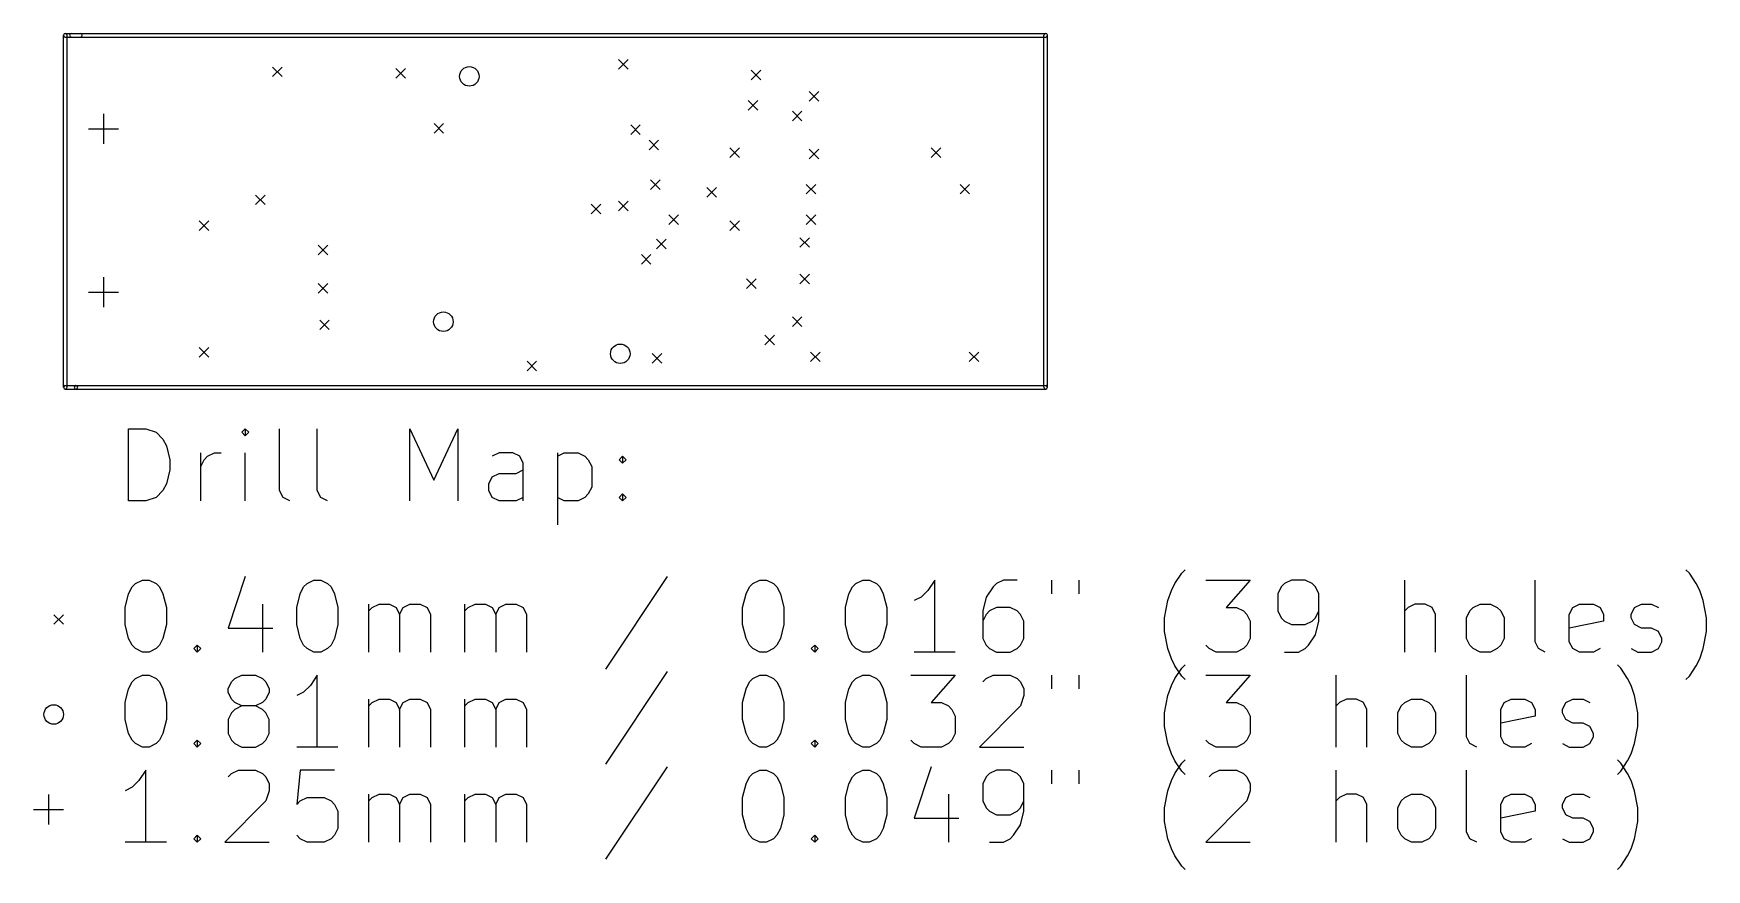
# Model space of a CAD drawing. Extents: x 29.7 to 99.3, y -63.5 to -28.6.
import ezdxf

# ---------------------------------------------------------------- set-up
doc = ezdxf.new("R2010")
doc.units = 0
doc.header["$MEASUREMENT"] = 0
doc.layers.add('BLACK', color=7, linetype='CONTINUOUS')

msp = doc.modelspace()

# ---------------------------------------------------------------- linework, layer by layer
at = {"layer": 'Black'}
for p, q in [((30.913, -43.3705), (30.913, -28.702)), ((30.988, -28.627), (31.623, -28.627)), ((30.988, -28.777), (31.623, -28.777)), ((31.063, -43.3705), (31.063, -28.702)), ((31.242, -28.627), (71.8185, -28.627)), ((31.242, -28.777), (71.8185, -28.777)), ((71.7435, -43.3705), (71.7435, -28.702)), ((71.8935, -43.3705), (71.8935, -28.702)), ((54.029, -29.7085), (54.429, -30.1085)), ((54.429, -29.7085), (54.029, -30.1085)), ((39.6145, -30.026), (40.0145, -30.426)), ((40.0145, -30.026), (39.6145, -30.426)), ((44.758, -30.0895), (45.158, -30.4895)), ((45.158, -30.0895), (44.758, -30.4895)), ((59.5535, -30.153), (59.9535, -30.553)), ((59.9535, -30.153), (59.5535, -30.553)), ((61.9665, -31.042), (62.3665, -31.442)), ((62.3665, -31.042), (61.9665, -31.442)), ((32.5755, -31.9795), (32.5755, -33.2295)), ((59.4265, -31.423), (59.8265, -31.823)), ((59.8265, -31.423), (59.4265, -31.823)), ((61.268, -31.8675), (61.668, -32.2675)), ((61.668, -31.8675), (61.268, -32.2675)), ((31.9505, -32.6045), (33.2005, -32.6045)), ((46.3455, -32.3755), (46.7455, -32.7755)), ((46.7455, -32.3755), (46.3455, -32.7755)), ((54.537, -32.439), (54.937, -32.839)), ((54.937, -32.439), (54.537, -32.839)), ((55.299, -33.074), (55.699, -33.474)), ((55.699, -33.074), (55.299, -33.474)), ((58.6645, -33.3915), (59.0645, -33.7915)), ((59.0645, -33.3915), (58.6645, -33.7915)), ((67.0465, -33.3915), (67.4465, -33.7915)), ((67.4465, -33.3915), (67.0465, -33.7915)), ((61.9665, -33.455), (62.3665, -33.855)), ((62.3665, -33.455), (61.9665, -33.855)), ((55.3625, -34.725), (55.7625, -35.125)), ((55.7625, -34.725), (55.3625, -35.125)), ((38.916, -35.36), (39.316, -35.76)), ((39.316, -35.36), (38.916, -35.76)), ((57.712, -35.0425), (58.112, -35.4425)), ((58.112, -35.0425), (57.712, -35.4425)), ((61.8395, -34.9155), (62.2395, -35.3155)), ((62.2395, -34.9155), (61.8395, -35.3155)), ((68.253, -34.9155), (68.653, -35.3155)), ((68.653, -34.9155), (68.253, -35.3155)), ((52.886, -35.741), (53.286, -36.141)), ((53.286, -35.741), (52.886, -36.141)), ((54.029, -35.614), (54.429, -36.014)), ((54.429, -35.614), (54.029, -36.014)), ((56.1245, -36.1855), (56.5245, -36.5855)), ((56.5245, -36.1855), (56.1245, -36.5855)), ((61.8395, -36.1855), (62.2395, -36.5855)), ((62.2395, -36.1855), (61.8395, -36.5855)), ((36.5665, -36.4395), (36.9665, -36.8395)), ((36.9665, -36.4395), (36.5665, -36.8395)), ((58.6645, -36.4395), (59.0645, -36.8395)), ((59.0645, -36.4395), (58.6645, -36.8395)), ((41.5195, -37.4555), (41.9195, -37.8555)), ((41.9195, -37.4555), (41.5195, -37.8555)), ((55.6165, -37.2015), (56.0165, -37.6015)), ((56.0165, -37.2015), (55.6165, -37.6015)), ((61.5855, -37.138), (61.9855, -37.538)), ((61.9855, -37.138), (61.5855, -37.538)), ((54.9815, -37.8365), (55.3815, -38.2365)), ((55.3815, -37.8365), (54.9815, -38.2365)), ((32.5755, -38.7795), (32.5755, -40.0295)), ((59.363, -38.8525), (59.763, -39.2525)), ((59.763, -38.8525), (59.363, -39.2525)), ((61.5855, -38.662), (61.9855, -39.062)), ((61.9855, -38.662), (61.5855, -39.062)), ((31.9505, -39.4045), (33.2005, -39.4045)), ((41.5195, -39.043), (41.9195, -39.443)), ((41.9195, -39.043), (41.5195, -39.443)), ((41.583, -40.567), (41.983, -40.967)), ((41.983, -40.567), (41.583, -40.967)), ((61.268, -40.44), (61.668, -40.84)), ((61.668, -40.44), (61.268, -40.84)), ((36.5665, -41.71), (36.9665, -42.11)), ((36.9665, -41.71), (36.5665, -42.11)), ((60.125, -41.202), (60.525, -41.602)), ((60.525, -41.202), (60.125, -41.602)), ((50.219, -42.2815), (50.619, -42.6815)), ((50.619, -42.2815), (50.219, -42.6815)), ((55.426, -41.964), (55.826, -42.364)), ((55.826, -41.964), (55.426, -42.364)), ((62.03, -41.9005), (62.43, -42.3005)), ((62.43, -41.9005), (62.03, -42.3005)), ((68.634, -41.9005), (69.034, -42.3005)), ((69.034, -41.9005), (68.634, -42.3005)), ((30.988, -43.2955), (31.4325, -43.2955)), ((30.988, -43.4455), (31.4325, -43.4455)), ((31.4325, -43.2955), (71.8185, -43.2955)), ((31.4325, -43.4455), (71.8185, -43.4455)), ((33.6273, -48.1026), (33.6273, -45.1026)), ((33.6273, -45.1026), (34.3416, -45.1026)), ((34.3416, -45.1026), (34.7701, -45.2455)), ((34.7701, -45.2455), (35.0559, -45.5312)), ((38.4844, -45.1026), (38.3416, -45.2455)), ((38.3416, -45.2455), (38.4844, -45.3884)), ((38.6273, -45.2455), (38.4844, -45.1026)), ((38.4844, -45.1026), (38.4844, -45.3884)), ((38.4844, -45.3884), (38.6273, -45.2455)), ((39.913, -47.6741), (39.913, -45.1026)), ((41.4844, -47.6741), (41.4844, -45.1026)), ((45.3416, -48.1026), (45.3416, -45.1026)), ((45.3416, -45.1026), (46.3416, -47.2455)), ((46.3416, -47.2455), (47.3416, -45.1026)), ((47.3416, -45.1026), (47.3416, -48.1026)), ((35.0559, -45.5312), (35.1987, -45.8169)), ((35.1987, -45.8169), (35.3416, -46.3884)), ((35.3416, -46.3884), (35.3416, -46.8169)), ((36.6273, -48.1026), (36.6273, -46.1026)), ((36.6273, -46.6741), (36.7701, -46.3884)), ((36.7701, -46.3884), (36.913, -46.2455)), ((36.913, -46.2455), (37.1987, -46.1026)), ((37.1987, -46.1026), (37.4844, -46.1026)), ((38.4844, -48.1026), (38.4844, -46.1026)), ((49.0559, -46.1026), (48.7701, -46.2455)), ((49.6273, -46.1026), (49.0559, -46.1026)), ((49.913, -46.2455), (49.6273, -46.1026)), ((50.0559, -46.5312), (49.913, -46.2455)), ((50.0559, -48.1026), (50.0559, -46.5312)), ((51.4844, -46.1026), (51.4844, -49.1026)), ((51.4844, -46.2455), (51.7701, -46.1026)), ((51.7701, -46.1026), (52.3416, -46.1026)), ((52.3416, -46.1026), (52.6273, -46.2455)), ((52.6273, -46.2455), (52.7701, -46.3884)), ((52.7701, -46.3884), (52.913, -46.6741)), ((52.913, -46.6741), (52.913, -47.5312)), ((54.0559, -46.3884), (54.1987, -46.2455)), ((54.1987, -46.5312), (54.0559, -46.3884)), ((54.1987, -46.2455), (54.3416, -46.3884)), ((54.1987, -46.2455), (54.1987, -46.5312)), ((54.3416, -46.3884), (54.1987, -46.5312)), ((35.3416, -46.8169), (35.1987, -47.3884)), ((48.6273, -47.3884), (48.7701, -47.1026)), ((48.7701, -47.1026), (49.0559, -46.9598)), ((49.0559, -46.9598), (49.7701, -46.9598)), ((49.7701, -46.9598), (50.0559, -46.8169)), ((34.7701, -47.9598), (34.3416, -48.1026)), ((35.0559, -47.6741), (34.7701, -47.9598)), ((35.1987, -47.3884), (35.0559, -47.6741)), ((40.0559, -47.9598), (39.913, -47.6741)), ((40.3416, -48.1026), (40.0559, -47.9598)), ((41.6273, -47.9598), (41.4844, -47.6741)), ((41.913, -48.1026), (41.6273, -47.9598)), ((48.6273, -47.6741), (48.6273, -47.3884)), ((48.7701, -47.9598), (48.6273, -47.6741)), ((49.0559, -48.1026), (48.7701, -47.9598)), ((50.0559, -47.9598), (49.7701, -48.1026)), ((51.7701, -48.1026), (51.4844, -47.9598)), ((52.6273, -47.9598), (52.3416, -48.1026)), ((52.7701, -47.8169), (52.6273, -47.9598)), ((52.913, -47.5312), (52.7701, -47.8169)), ((54.0559, -47.9598), (54.1987, -47.8169)), ((54.1987, -48.1026), (54.0559, -47.9598)), ((54.1987, -47.8169), (54.3416, -47.9598)), ((54.1987, -47.8169), (54.1987, -48.1026)), ((54.3416, -47.9598), (54.1987, -48.1026)), ((34.3416, -48.1026), (33.6273, -48.1026)), ((49.7701, -48.1026), (49.0559, -48.1026)), ((52.3416, -48.1026), (51.7701, -48.1026)), ((33.7701, -51.6884), (33.913, -51.5455)), ((33.913, -51.5455), (34.1987, -51.4026)), ((34.1987, -51.4026), (34.4844, -51.4026)), ((34.4844, -51.4026), (34.7701, -51.5455)), ((34.7701, -51.5455), (34.913, -51.6884)), ((38.4844, -51.2598), (37.7701, -53.4026)), ((40.913, -51.6884), (41.0559, -51.5455)), ((41.0559, -51.5455), (41.3416, -51.4026)), ((41.3416, -51.4026), (41.6273, -51.4026)), ((41.6273, -51.4026), (41.913, -51.5455)), ((41.913, -51.5455), (42.0559, -51.6884)), ((56.0559, -51.2598), (53.4844, -55.1169)), ((59.4844, -51.6884), (59.6273, -51.5455)), ((59.6273, -51.5455), (59.913, -51.4026)), ((59.913, -51.4026), (60.1987, -51.4026)), ((60.1987, -51.4026), (60.4844, -51.5455)), ((60.4844, -51.5455), (60.6273, -51.6884)), ((63.7701, -51.6884), (63.913, -51.5455)), ((63.913, -51.5455), (64.1987, -51.4026)), ((64.1987, -51.4026), (64.4844, -51.4026)), ((64.4844, -51.4026), (64.7701, -51.5455)), ((64.7701, -51.5455), (64.913, -51.6884)), ((67.1987, -51.4026), (66.913, -51.8312)), ((67.1987, -54.4026), (67.1987, -51.4026)), ((69.7701, -51.5455), (69.6273, -51.6884)), ((70.0559, -51.4026), (69.7701, -51.5455)), ((70.6273, -51.4026), (70.0559, -51.4026)), ((72.0559, -51.4026), (72.0559, -51.9741)), ((73.1987, -51.4026), (73.1987, -51.9741)), ((77.0559, -51.8312), (77.1987, -51.5455)), ((77.1987, -51.5455), (77.4844, -51.1169)), ((77.4844, -51.1169), (77.6273, -50.9741)), ((78.4844, -51.4026), (80.3416, -51.4026)), ((80.3416, -51.4026), (79.3416, -52.5455)), ((81.7701, -51.5455), (81.6273, -51.6884)), ((82.0559, -51.4026), (81.7701, -51.5455)), ((82.6273, -51.4026), (82.0559, -51.4026)), ((82.913, -51.5455), (82.6273, -51.4026)), ((83.0559, -51.6884), (82.913, -51.5455)), ((86.7701, -54.4026), (86.7701, -51.4026)), ((92.1987, -53.9741), (92.1987, -51.4026)), ((98.6273, -51.1169), (98.4844, -50.9741)), ((98.913, -51.5455), (98.6273, -51.1169)), ((99.0559, -51.8312), (98.913, -51.5455)), ((33.4844, -52.5455), (33.6273, -51.9741)), ((33.6273, -51.9741), (33.7701, -51.6884)), ((34.913, -51.6884), (35.0559, -51.9741)), ((35.0559, -51.9741), (35.1987, -52.5455)), ((40.6273, -52.5455), (40.7701, -51.9741)), ((40.7701, -51.9741), (40.913, -51.6884)), ((42.0559, -51.6884), (42.1987, -51.9741)), ((42.1987, -51.9741), (42.3416, -52.5455)), ((59.1987, -52.5455), (59.3416, -51.9741)), ((59.3416, -51.9741), (59.4844, -51.6884)), ((60.6273, -51.6884), (60.7701, -51.9741)), ((60.7701, -51.9741), (60.913, -52.5455)), ((63.4844, -52.5455), (63.6273, -51.9741)), ((63.6273, -51.9741), (63.7701, -51.6884)), ((64.913, -51.6884), (65.0559, -51.9741)), ((65.0559, -51.9741), (65.1987, -52.5455)), ((66.6273, -52.1169), (66.3416, -52.2598)), ((66.913, -51.8312), (66.6273, -52.1169)), ((69.3416, -52.1169), (69.1987, -52.6884)), ((69.6273, -51.6884), (69.3416, -52.1169)), ((76.913, -52.2598), (77.0559, -51.8312)), ((81.6273, -51.6884), (81.4844, -51.9741)), ((81.4844, -51.9741), (81.4844, -52.6884)), ((83.1987, -51.9741), (83.0559, -51.6884)), ((83.1987, -53.1169), (83.1987, -51.9741)), ((99.1987, -52.2598), (99.0559, -51.8312)), ((30.513, -52.8455), (30.913, -53.2455)), ((30.913, -52.8455), (30.513, -53.2455)), ((33.4844, -53.2598), (33.4844, -52.5455)), ((35.1987, -52.5455), (35.1987, -53.2598)), ((39.1987, -52.4026), (39.1987, -54.4026)), ((40.6273, -53.2598), (40.6273, -52.5455)), ((42.3416, -52.5455), (42.3416, -53.2598)), ((43.6273, -54.4026), (43.6273, -52.4026)), ((43.6273, -52.6884), (43.7701, -52.5455)), ((43.7701, -52.5455), (44.0559, -52.4026)), ((44.0559, -52.4026), (44.4844, -52.4026)), ((44.4844, -52.4026), (44.7701, -52.5455)), ((44.7701, -52.5455), (44.913, -52.8312)), ((44.913, -52.8312), (45.0559, -52.5455)), ((44.913, -52.8312), (44.913, -54.4026)), ((45.0559, -52.5455), (45.3416, -52.4026)), ((45.3416, -52.4026), (45.7701, -52.4026)), ((45.7701, -52.4026), (46.0559, -52.5455)), ((46.0559, -52.5455), (46.1987, -52.8312)), ((46.1987, -52.8312), (46.1987, -54.4026)), ((47.6273, -54.4026), (47.6273, -52.4026)), ((47.6273, -52.6884), (47.7701, -52.5455)), ((47.7701, -52.5455), (48.0559, -52.4026)), ((48.0559, -52.4026), (48.4844, -52.4026)), ((48.4844, -52.4026), (48.7701, -52.5455)), ((48.7701, -52.5455), (48.913, -52.8312)), ((48.913, -52.8312), (49.0559, -52.5455)), ((48.913, -52.8312), (48.913, -54.4026)), ((49.0559, -52.5455), (49.3416, -52.4026)), ((49.3416, -52.4026), (49.7701, -52.4026)), ((49.7701, -52.4026), (50.0559, -52.5455)), ((50.0559, -52.5455), (50.1987, -52.8312)), ((50.1987, -52.8312), (50.1987, -54.4026)), ((59.1987, -53.2598), (59.1987, -52.5455)), ((60.913, -52.5455), (60.913, -53.2598)), ((63.4844, -53.2598), (63.4844, -52.5455)), ((65.1987, -52.5455), (65.1987, -53.2598)), ((69.1987, -52.6884), (69.1987, -53.8312)), ((69.3416, -52.8312), (69.1987, -53.1169)), ((69.4844, -52.6884), (69.3416, -52.8312)), ((69.7701, -52.5455), (69.4844, -52.6884)), ((70.3416, -52.5455), (69.7701, -52.5455)), ((70.6273, -52.6884), (70.3416, -52.5455)), ((70.7701, -52.8312), (70.6273, -52.6884)), ((70.913, -53.1169), (70.7701, -52.8312)), ((76.7701, -52.9741), (76.913, -52.2598)), ((79.3416, -52.5455), (79.7701, -52.5455)), ((79.7701, -52.5455), (80.0559, -52.6884)), ((80.0559, -52.6884), (80.1987, -52.8312)), ((80.1987, -52.8312), (80.3416, -53.1169)), ((81.4844, -52.6884), (81.6273, -52.9741)), ((83.0559, -52.9741), (83.1987, -52.6884)), ((86.913, -52.5455), (86.7701, -52.6884)), ((87.1987, -52.4026), (86.913, -52.5455)), ((87.6273, -52.4026), (87.1987, -52.4026)), ((87.913, -52.5455), (87.6273, -52.4026)), ((88.0559, -52.8312), (87.913, -52.5455)), ((88.0559, -54.4026), (88.0559, -52.8312)), ((89.3416, -52.9741), (89.4844, -52.6884)), ((89.4844, -52.6884), (89.6273, -52.5455)), ((89.6273, -52.5455), (89.913, -52.4026)), ((89.913, -52.4026), (90.3416, -52.4026)), ((90.3416, -52.4026), (90.6273, -52.5455)), ((90.6273, -52.5455), (90.7701, -52.6884)), ((90.7701, -52.6884), (90.913, -52.9741)), ((93.6273, -52.8312), (93.7701, -52.5455)), ((93.6273, -53.9741), (93.6273, -52.8312)), ((93.7701, -52.5455), (94.0559, -52.4026)), ((94.0559, -52.4026), (94.6273, -52.4026)), ((94.6273, -52.4026), (94.913, -52.5455)), ((94.913, -52.5455), (95.0559, -52.8312)), ((95.0559, -52.8312), (95.0559, -53.1169)), ((96.1987, -52.8312), (96.3416, -52.5455)), ((96.1987, -52.9741), (96.1987, -52.8312)), ((96.3416, -52.5455), (96.6273, -52.4026)), ((96.6273, -52.4026), (97.0559, -52.4026)), ((97.0559, -52.4026), (97.3416, -52.5455)), ((99.3416, -52.9741), (99.1987, -52.2598)), ((33.6273, -53.8312), (33.4844, -53.2598)), ((35.1987, -53.2598), (35.0559, -53.8312)), ((37.7701, -53.4026), (39.6273, -53.4026)), ((40.7701, -53.8312), (40.6273, -53.2598)), ((42.3416, -53.2598), (42.1987, -53.8312)), ((59.3416, -53.8312), (59.1987, -53.2598)), ((60.913, -53.2598), (60.7701, -53.8312)), ((63.6273, -53.8312), (63.4844, -53.2598)), ((65.1987, -53.2598), (65.0559, -53.8312)), ((70.913, -53.8312), (70.913, -53.1169)), ((76.7701, -53.5455), (76.7701, -52.9741)), ((76.913, -54.2598), (76.7701, -53.5455)), ((80.3416, -53.1169), (80.3416, -53.8312)), ((81.6273, -52.9741), (81.7701, -53.1169)), ((81.7701, -53.1169), (82.0559, -53.2598)), ((82.0559, -53.2598), (82.6273, -53.2598)), ((82.6273, -53.2598), (82.913, -53.1169)), ((82.913, -53.1169), (83.0559, -52.9741)), ((83.0559, -53.6884), (83.1987, -53.1169)), ((89.3416, -53.8312), (89.3416, -52.9741)), ((90.913, -52.9741), (90.913, -53.8312)), ((95.0559, -53.1169), (93.6273, -53.4026)), ((96.3416, -53.2598), (96.1987, -52.9741)), ((96.6273, -53.4026), (96.3416, -53.2598)), ((97.0559, -53.4026), (96.6273, -53.4026)), ((97.3416, -53.5455), (97.0559, -53.4026)), ((97.4844, -53.8312), (97.3416, -53.5455)), ((99.1987, -54.2598), (99.3416, -53.5455)), ((99.3416, -53.5455), (99.3416, -52.9741)), ((33.7701, -54.1169), (33.6273, -53.8312)), ((33.913, -54.2598), (33.7701, -54.1169)), ((34.1987, -54.4026), (33.913, -54.2598)), ((34.7701, -54.2598), (34.4844, -54.4026)), ((34.913, -54.1169), (34.7701, -54.2598)), ((35.0559, -53.8312), (34.913, -54.1169)), ((36.3416, -54.2598), (36.4844, -54.1169)), ((36.4844, -54.4026), (36.3416, -54.2598)), ((36.4844, -54.1169), (36.6273, -54.2598)), ((36.4844, -54.1169), (36.4844, -54.4026)), ((36.6273, -54.2598), (36.4844, -54.4026)), ((40.913, -54.1169), (40.7701, -53.8312)), ((41.0559, -54.2598), (40.913, -54.1169)), ((41.3416, -54.4026), (41.0559, -54.2598)), ((41.913, -54.2598), (41.6273, -54.4026)), ((42.0559, -54.1169), (41.913, -54.2598)), ((42.1987, -53.8312), (42.0559, -54.1169)), ((59.4844, -54.1169), (59.3416, -53.8312)), ((59.6273, -54.2598), (59.4844, -54.1169)), ((59.913, -54.4026), (59.6273, -54.2598)), ((60.4844, -54.2598), (60.1987, -54.4026)), ((60.6273, -54.1169), (60.4844, -54.2598)), ((60.7701, -53.8312), (60.6273, -54.1169)), ((62.0559, -54.2598), (62.1987, -54.1169)), ((62.1987, -54.4026), (62.0559, -54.2598)), ((62.1987, -54.1169), (62.3416, -54.2598)), ((62.1987, -54.1169), (62.1987, -54.4026)), ((62.3416, -54.2598), (62.1987, -54.4026)), ((63.7701, -54.1169), (63.6273, -53.8312)), ((63.913, -54.2598), (63.7701, -54.1169)), ((64.1987, -54.4026), (63.913, -54.2598)), ((64.7701, -54.2598), (64.4844, -54.4026)), ((64.913, -54.1169), (64.7701, -54.2598)), ((65.0559, -53.8312), (64.913, -54.1169)), ((69.1987, -53.8312), (69.3416, -54.1169)), ((69.3416, -54.1169), (69.4844, -54.2598)), ((69.4844, -54.2598), (69.7701, -54.4026)), ((70.3416, -54.4026), (70.6273, -54.2598)), ((70.6273, -54.2598), (70.7701, -54.1169)), ((70.7701, -54.1169), (70.913, -53.8312)), ((77.0559, -54.6884), (76.913, -54.2598)), ((78.6273, -54.2598), (78.4844, -54.1169)), ((78.913, -54.4026), (78.6273, -54.2598)), ((80.0559, -54.2598), (79.7701, -54.4026)), ((80.1987, -54.1169), (80.0559, -54.2598)), ((80.3416, -53.8312), (80.1987, -54.1169)), ((82.3416, -54.4026), (82.6273, -54.2598)), ((82.6273, -54.2598), (82.7701, -54.1169)), ((82.7701, -54.1169), (83.0559, -53.6884)), ((89.4844, -54.1169), (89.3416, -53.8312)), ((89.6273, -54.2598), (89.4844, -54.1169)), ((89.913, -54.4026), (89.6273, -54.2598)), ((90.6273, -54.2598), (90.3416, -54.4026)), ((90.7701, -54.1169), (90.6273, -54.2598)), ((90.913, -53.8312), (90.7701, -54.1169)), ((92.3416, -54.2598), (92.1987, -53.9741)), ((92.6273, -54.4026), (92.3416, -54.2598)), ((93.7701, -54.2598), (93.6273, -53.9741)), ((94.0559, -54.4026), (93.7701, -54.2598)), ((94.913, -54.2598), (94.6273, -54.4026)), ((96.1987, -54.2598), (96.4844, -54.4026)), ((97.0559, -54.4026), (97.3416, -54.2598)), ((97.3416, -54.2598), (97.4844, -53.9741)), ((97.4844, -53.9741), (97.4844, -53.8312)), ((99.0559, -54.6884), (99.1987, -54.2598)), ((34.4844, -54.4026), (34.1987, -54.4026)), ((41.6273, -54.4026), (41.3416, -54.4026)), ((60.1987, -54.4026), (59.913, -54.4026)), ((64.4844, -54.4026), (64.1987, -54.4026)), ((68.0559, -54.4026), (66.3416, -54.4026)), ((69.7701, -54.4026), (70.3416, -54.4026)), ((77.1987, -54.9741), (77.0559, -54.6884)), ((77.4844, -55.4026), (77.1987, -54.9741)), ((77.4844, -55.0769), (77.6273, -54.9341)), ((79.7701, -54.4026), (78.913, -54.4026)), ((81.7701, -54.4026), (82.3416, -54.4026)), ((90.3416, -54.4026), (89.913, -54.4026)), ((94.6273, -54.4026), (94.0559, -54.4026)), ((95.7701, -55.0769), (95.6273, -54.9341)), ((96.4844, -54.4026), (97.0559, -54.4026)), ((98.6273, -55.4026), (98.913, -54.9741)), ((98.913, -54.9741), (99.0559, -54.6884)), ((33.6273, -55.9341), (33.7701, -55.6484)), ((33.7701, -55.6484), (33.913, -55.5055)), ((33.913, -55.5055), (34.1987, -55.3626)), ((34.1987, -55.3626), (34.4844, -55.3626)), ((34.4844, -55.3626), (34.7701, -55.5055)), ((34.7701, -55.5055), (34.913, -55.6484)), ((34.913, -55.6484), (35.0559, -55.9341)), ((37.7701, -55.9341), (37.913, -55.6484)), ((37.913, -55.6484), (38.0559, -55.5055)), ((38.0559, -55.5055), (38.3416, -55.3626)), ((38.3416, -55.3626), (38.913, -55.3626)), ((38.913, -55.3626), (39.1987, -55.5055)), ((39.1987, -55.5055), (39.3416, -55.6484)), ((39.3416, -55.6484), (39.4844, -55.9341)), ((41.4844, -55.3626), (41.1987, -55.7912)), ((41.4844, -58.3626), (41.4844, -55.3626)), ((56.0559, -55.2198), (53.4844, -59.0769)), ((59.3416, -55.9341), (59.4844, -55.6484)), ((59.4844, -55.6484), (59.6273, -55.5055)), ((59.6273, -55.5055), (59.913, -55.3626)), ((59.913, -55.3626), (60.1987, -55.3626)), ((60.1987, -55.3626), (60.4844, -55.5055)), ((60.4844, -55.5055), (60.6273, -55.6484)), ((60.6273, -55.6484), (60.7701, -55.9341)), ((63.6273, -55.9341), (63.7701, -55.6484)), ((63.7701, -55.6484), (63.913, -55.5055)), ((63.913, -55.5055), (64.1987, -55.3626)), ((64.1987, -55.3626), (64.4844, -55.3626)), ((64.4844, -55.3626), (64.7701, -55.5055)), ((64.7701, -55.5055), (64.913, -55.6484)), ((64.913, -55.6484), (65.0559, -55.9341)), ((66.1987, -55.3626), (68.0559, -55.3626)), ((68.0559, -55.3626), (67.0559, -56.5055)), ((69.1987, -55.6484), (69.3416, -55.5055)), ((69.3416, -55.5055), (69.6273, -55.3626)), ((69.6273, -55.3626), (70.3416, -55.3626)), ((70.3416, -55.3626), (70.6273, -55.5055)), ((70.6273, -55.5055), (70.7701, -55.6484)), ((70.7701, -55.6484), (70.913, -55.9341)), ((72.0559, -55.3626), (72.0559, -55.9341)), ((73.1987, -55.3626), (73.1987, -55.9341)), ((77.0559, -55.7912), (77.1987, -55.5055)), ((77.1987, -55.5055), (77.4844, -55.0769)), ((77.6273, -55.5455), (77.4844, -55.4026)), ((78.4844, -55.3626), (80.3416, -55.3626)), ((80.3416, -55.3626), (79.3416, -56.5055)), ((83.913, -58.3626), (83.913, -55.3626)), ((89.3416, -57.9341), (89.3416, -55.3626)), ((96.0559, -55.5055), (95.7701, -55.0769)), ((96.1987, -55.7912), (96.0559, -55.5055)), ((98.4844, -55.5455), (98.6273, -55.4026)), ((33.4844, -56.5055), (33.6273, -55.9341)), ((35.0559, -55.9341), (35.1987, -56.5055)), ((37.7701, -56.0769), (37.7701, -55.9341)), ((37.913, -56.3626), (37.7701, -56.0769)), ((38.0559, -56.5055), (37.913, -56.3626)), ((39.3416, -56.3626), (39.1987, -56.5055)), ((39.4844, -56.0769), (39.3416, -56.3626)), ((39.4844, -55.9341), (39.4844, -56.0769)), ((40.913, -56.0769), (40.6273, -56.2198)), ((41.1987, -55.7912), (40.913, -56.0769)), ((43.6273, -58.3626), (43.6273, -56.3626)), ((43.7701, -56.5055), (44.0559, -56.3626)), ((44.0559, -56.3626), (44.4844, -56.3626)), ((44.4844, -56.3626), (44.7701, -56.5055)), ((45.0559, -56.5055), (45.3416, -56.3626)), ((45.3416, -56.3626), (45.7701, -56.3626)), ((45.7701, -56.3626), (46.0559, -56.5055)), ((47.6273, -58.3626), (47.6273, -56.3626)), ((47.7701, -56.5055), (48.0559, -56.3626)), ((48.0559, -56.3626), (48.4844, -56.3626)), ((48.4844, -56.3626), (48.7701, -56.5055)), ((49.0559, -56.5055), (49.3416, -56.3626)), ((49.3416, -56.3626), (49.7701, -56.3626)), ((49.7701, -56.3626), (50.0559, -56.5055)), ((59.1987, -56.5055), (59.3416, -55.9341)), ((60.7701, -55.9341), (60.913, -56.5055)), ((63.4844, -56.5055), (63.6273, -55.9341)), ((65.0559, -55.9341), (65.1987, -56.5055)), ((70.913, -56.2198), (70.7701, -56.6484)), ((70.913, -55.9341), (70.913, -56.2198)), ((76.7701, -56.9341), (76.913, -56.2198)), ((76.913, -56.2198), (77.0559, -55.7912)), ((84.3416, -56.3626), (84.0559, -56.5055)), ((84.7701, -56.3626), (84.3416, -56.3626)), ((85.0559, -56.5055), (84.7701, -56.3626)), ((86.7701, -56.5055), (87.0559, -56.3626)), ((87.0559, -56.3626), (87.4844, -56.3626)), ((87.4844, -56.3626), (87.7701, -56.5055)), ((90.913, -56.5055), (91.1987, -56.3626)), ((91.1987, -56.3626), (91.7701, -56.3626)), ((91.7701, -56.3626), (92.0559, -56.5055)), ((93.4844, -56.5055), (93.7701, -56.3626)), ((93.7701, -56.3626), (94.1987, -56.3626)), ((94.1987, -56.3626), (94.4844, -56.5055)), ((96.3416, -56.2198), (96.1987, -55.7912)), ((96.4844, -56.9341), (96.3416, -56.2198)), ((33.4844, -57.2198), (33.4844, -56.5055)), ((35.1987, -56.5055), (35.1987, -57.2198)), ((37.913, -56.9341), (37.7701, -57.2198)), ((38.0559, -56.7912), (37.913, -56.9341)), ((38.3416, -56.6484), (38.0559, -56.5055)), ((38.3416, -56.6484), (38.0559, -56.7912)), ((38.913, -56.6484), (38.3416, -56.6484)), ((39.1987, -56.5055), (38.913, -56.6484)), ((39.1987, -56.7912), (38.913, -56.6484)), ((39.3416, -56.9341), (39.1987, -56.7912)), ((39.4844, -57.2198), (39.3416, -56.9341)), ((43.6273, -56.6484), (43.7701, -56.5055)), ((44.7701, -56.5055), (44.913, -56.7912)), ((44.913, -56.7912), (45.0559, -56.5055)), ((44.913, -56.7912), (44.913, -58.3626)), ((46.0559, -56.5055), (46.1987, -56.7912)), ((46.1987, -56.7912), (46.1987, -58.3626)), ((47.6273, -56.6484), (47.7701, -56.5055)), ((48.7701, -56.5055), (48.913, -56.7912)), ((48.913, -56.7912), (49.0559, -56.5055)), ((48.913, -56.7912), (48.913, -58.3626)), ((50.0559, -56.5055), (50.1987, -56.7912)), ((50.1987, -56.7912), (50.1987, -58.3626)), ((59.1987, -57.2198), (59.1987, -56.5055)), ((60.913, -56.5055), (60.913, -57.2198)), ((63.4844, -57.2198), (63.4844, -56.5055)), ((65.1987, -56.5055), (65.1987, -57.2198)), ((67.0559, -56.5055), (67.4844, -56.5055)), ((67.4844, -56.5055), (67.7701, -56.6484)), ((67.7701, -56.6484), (67.913, -56.7912)), ((67.913, -56.7912), (68.0559, -57.0769)), ((68.0559, -57.0769), (68.0559, -57.7912)), ((70.7701, -56.6484), (69.0559, -58.3626)), ((76.7701, -57.5055), (76.7701, -56.9341)), ((79.3416, -56.5055), (79.7701, -56.5055)), ((79.7701, -56.5055), (80.0559, -56.6484)), ((80.0559, -56.6484), (80.1987, -56.7912)), ((80.1987, -56.7912), (80.3416, -57.0769)), ((80.3416, -57.0769), (80.3416, -57.7912)), ((84.0559, -56.5055), (83.913, -56.6484)), ((85.1987, -56.7912), (85.0559, -56.5055)), ((85.1987, -58.3626), (85.1987, -56.7912)), ((86.4844, -56.9341), (86.6273, -56.6484)), ((86.4844, -57.7912), (86.4844, -56.9341)), ((86.6273, -56.6484), (86.7701, -56.5055)), ((87.7701, -56.5055), (87.913, -56.6484)), ((87.913, -56.6484), (88.0559, -56.9341)), ((88.0559, -56.9341), (88.0559, -57.7912)), ((90.7701, -56.7912), (90.913, -56.5055)), ((90.7701, -57.9341), (90.7701, -56.7912)), ((92.1987, -57.0769), (90.7701, -57.3626)), ((92.0559, -56.5055), (92.1987, -56.7912)), ((92.1987, -56.7912), (92.1987, -57.0769)), ((93.3416, -56.7912), (93.4844, -56.5055)), ((93.3416, -56.9341), (93.3416, -56.7912)), ((93.4844, -57.2198), (93.3416, -56.9341)), ((96.4844, -57.5055), (96.4844, -56.9341)), ((33.6273, -57.7912), (33.4844, -57.2198)), ((33.7701, -58.0769), (33.6273, -57.7912)), ((35.0559, -57.7912), (34.913, -58.0769)), ((35.1987, -57.2198), (35.0559, -57.7912)), ((37.7701, -57.2198), (37.7701, -57.7912)), ((37.7701, -57.7912), (37.913, -58.0769)), ((39.3416, -58.0769), (39.4844, -57.7912)), ((39.4844, -57.7912), (39.4844, -57.2198)), ((59.3416, -57.7912), (59.1987, -57.2198)), ((59.4844, -58.0769), (59.3416, -57.7912)), ((60.7701, -57.7912), (60.6273, -58.0769)), ((60.913, -57.2198), (60.7701, -57.7912)), ((63.6273, -57.7912), (63.4844, -57.2198)), ((63.7701, -58.0769), (63.6273, -57.7912)), ((65.0559, -57.7912), (64.913, -58.0769)), ((65.1987, -57.2198), (65.0559, -57.7912)), ((68.0559, -57.7912), (67.913, -58.0769)), ((76.913, -58.2198), (76.7701, -57.5055)), ((80.3416, -57.7912), (80.1987, -58.0769)), ((86.6273, -58.0769), (86.4844, -57.7912)), ((88.0559, -57.7912), (87.913, -58.0769)), ((93.7701, -57.3626), (93.4844, -57.2198)), ((94.1987, -57.3626), (93.7701, -57.3626)), ((94.4844, -57.5055), (94.1987, -57.3626)), ((94.6273, -57.7912), (94.4844, -57.5055)), ((94.6273, -57.9341), (94.6273, -57.7912)), ((96.3416, -58.2198), (96.4844, -57.5055)), ((33.913, -58.2198), (33.7701, -58.0769)), ((34.1987, -58.3626), (33.913, -58.2198)), ((34.4844, -58.3626), (34.1987, -58.3626)), ((34.7701, -58.2198), (34.4844, -58.3626)), ((34.913, -58.0769), (34.7701, -58.2198)), ((36.3416, -58.2198), (36.4844, -58.0769)), ((36.4844, -58.3626), (36.3416, -58.2198)), ((36.4844, -58.0769), (36.6273, -58.2198)), ((36.4844, -58.0769), (36.4844, -58.3626)), ((36.6273, -58.2198), (36.4844, -58.3626)), ((37.913, -58.0769), (38.0559, -58.2198)), ((38.0559, -58.2198), (38.3416, -58.3626)), ((38.3416, -58.3626), (38.913, -58.3626)), ((38.913, -58.3626), (39.1987, -58.2198)), ((39.1987, -58.2198), (39.3416, -58.0769)), ((42.3416, -58.3626), (40.6273, -58.3626)), ((59.6273, -58.2198), (59.4844, -58.0769)), ((59.913, -58.3626), (59.6273, -58.2198)), ((60.1987, -58.3626), (59.913, -58.3626)), ((60.4844, -58.2198), (60.1987, -58.3626)), ((60.6273, -58.0769), (60.4844, -58.2198)), ((62.0559, -58.2198), (62.1987, -58.0769)), ((62.1987, -58.3626), (62.0559, -58.2198)), ((62.1987, -58.0769), (62.3416, -58.2198)), ((62.1987, -58.0769), (62.1987, -58.3626)), ((62.3416, -58.2198), (62.1987, -58.3626)), ((63.913, -58.2198), (63.7701, -58.0769)), ((64.1987, -58.3626), (63.913, -58.2198)), ((64.4844, -58.3626), (64.1987, -58.3626)), ((64.7701, -58.2198), (64.4844, -58.3626)), ((64.913, -58.0769), (64.7701, -58.2198)), ((66.3416, -58.2198), (66.1987, -58.0769)), ((66.6273, -58.3626), (66.3416, -58.2198)), ((67.4844, -58.3626), (66.6273, -58.3626)), ((67.7701, -58.2198), (67.4844, -58.3626)), ((67.913, -58.0769), (67.7701, -58.2198)), ((69.0559, -58.3626), (70.913, -58.3626)), ((77.0559, -58.6484), (76.913, -58.2198)), ((78.6273, -58.2198), (78.4844, -58.0769)), ((78.913, -58.3626), (78.6273, -58.2198)), ((79.7701, -58.3626), (78.913, -58.3626)), ((80.0559, -58.2198), (79.7701, -58.3626)), ((80.1987, -58.0769), (80.0559, -58.2198)), ((86.7701, -58.2198), (86.6273, -58.0769)), ((87.0559, -58.3626), (86.7701, -58.2198)), ((87.4844, -58.3626), (87.0559, -58.3626)), ((87.7701, -58.2198), (87.4844, -58.3626)), ((87.913, -58.0769), (87.7701, -58.2198)), ((89.4844, -58.2198), (89.3416, -57.9341)), ((89.7701, -58.3626), (89.4844, -58.2198)), ((90.913, -58.2198), (90.7701, -57.9341)), ((91.1987, -58.3626), (90.913, -58.2198)), ((91.7701, -58.3626), (91.1987, -58.3626)), ((92.0559, -58.2198), (91.7701, -58.3626)), ((93.3416, -58.2198), (93.6273, -58.3626)), ((93.6273, -58.3626), (94.1987, -58.3626)), ((94.1987, -58.3626), (94.4844, -58.2198)), ((94.4844, -58.2198), (94.6273, -57.9341)), ((96.1987, -58.6484), (96.3416, -58.2198)), ((56.0559, -59.1798), (53.4844, -63.0369)), ((67.0559, -59.1798), (66.3416, -61.3226)), ((77.1987, -58.9341), (77.0559, -58.6484)), ((77.4844, -59.3626), (77.1987, -58.9341)), ((77.1987, -59.4655), (77.4844, -59.0369)), ((77.4844, -59.0369), (77.6273, -58.8941)), ((95.7701, -59.0369), (95.6273, -58.8941)), ((95.7701, -59.3626), (96.0559, -58.9341)), ((96.0559, -59.4655), (95.7701, -59.0369)), ((96.0559, -58.9341), (96.1987, -58.6484)), ((34.0559, -59.7512), (33.7701, -60.0369)), ((34.3416, -59.3226), (34.0559, -59.7512)), ((34.3416, -62.3226), (34.3416, -59.3226)), ((37.7701, -59.6084), (37.913, -59.4655)), ((37.913, -59.4655), (38.1987, -59.3226)), ((38.1987, -59.3226), (38.913, -59.3226)), ((38.913, -59.3226), (39.1987, -59.4655)), ((39.1987, -59.4655), (39.3416, -59.6084)), ((39.3416, -59.6084), (39.4844, -59.8941)), ((39.4844, -59.8941), (39.4844, -60.1798)), ((40.7701, -59.3226), (40.6273, -60.7512)), ((42.1987, -59.3226), (40.7701, -59.3226)), ((59.1987, -60.4655), (59.3416, -59.8941)), ((59.3416, -59.8941), (59.4844, -59.6084)), ((59.4844, -59.6084), (59.6273, -59.4655)), ((59.6273, -59.4655), (59.913, -59.3226)), ((59.913, -59.3226), (60.1987, -59.3226)), ((60.1987, -59.3226), (60.4844, -59.4655)), ((60.4844, -59.4655), (60.6273, -59.6084)), ((60.6273, -59.6084), (60.7701, -59.8941)), ((60.7701, -59.8941), (60.913, -60.4655)), ((63.4844, -60.4655), (63.6273, -59.8941)), ((63.6273, -59.8941), (63.7701, -59.6084)), ((63.7701, -59.6084), (63.913, -59.4655)), ((63.913, -59.4655), (64.1987, -59.3226)), ((64.1987, -59.3226), (64.4844, -59.3226)), ((64.4844, -59.3226), (64.7701, -59.4655)), ((64.7701, -59.4655), (64.913, -59.6084)), ((64.913, -59.6084), (65.0559, -59.8941)), ((65.0559, -59.8941), (65.1987, -60.4655)), ((69.3416, -59.6084), (69.1987, -59.8941)), ((69.1987, -59.8941), (69.1987, -60.6084)), ((69.4844, -59.4655), (69.3416, -59.6084)), ((69.7701, -59.3226), (69.4844, -59.4655)), ((70.3416, -59.3226), (69.7701, -59.3226)), ((70.6273, -59.4655), (70.3416, -59.3226)), ((70.7701, -59.6084), (70.6273, -59.4655)), ((70.913, -59.8941), (70.7701, -59.6084)), ((70.913, -61.0369), (70.913, -59.8941)), ((72.0559, -59.3226), (72.0559, -59.8941)), ((73.1987, -59.3226), (73.1987, -59.8941)), ((76.913, -60.1798), (77.0559, -59.7512)), ((77.0559, -59.7512), (77.1987, -59.4655)), ((77.6273, -59.5055), (77.4844, -59.3626)), ((78.6273, -59.6084), (78.7701, -59.4655)), ((78.7701, -59.4655), (79.0559, -59.3226)), ((79.0559, -59.3226), (79.7701, -59.3226)), ((79.7701, -59.3226), (80.0559, -59.4655)), ((80.0559, -59.4655), (80.1987, -59.6084)), ((80.1987, -59.6084), (80.3416, -59.8941)), ((80.3416, -59.8941), (80.3416, -60.1798)), ((83.913, -62.3226), (83.913, -59.3226)), ((89.3416, -61.8941), (89.3416, -59.3226)), ((95.6273, -59.5055), (95.7701, -59.3626)), ((96.1987, -59.7512), (96.0559, -59.4655)), ((96.3416, -60.1798), (96.1987, -59.7512)), ((30.288, -60.3405), (30.288, -61.5905)), ((33.7701, -60.0369), (33.4844, -60.1798)), ((39.3416, -60.6084), (37.6273, -62.3226)), ((39.4844, -60.1798), (39.3416, -60.6084)), ((40.6273, -60.7512), (40.7701, -60.6084)), ((40.7701, -60.6084), (41.0559, -60.4655)), ((41.0559, -60.4655), (41.7701, -60.4655)), ((41.7701, -60.4655), (42.0559, -60.6084)), ((42.0559, -60.6084), (42.1987, -60.7512)), ((43.6273, -62.3226), (43.6273, -60.3226)), ((43.6273, -60.6084), (43.7701, -60.4655)), ((43.7701, -60.4655), (44.0559, -60.3226)), ((44.0559, -60.3226), (44.4844, -60.3226)), ((44.4844, -60.3226), (44.7701, -60.4655)), ((44.7701, -60.4655), (44.913, -60.7512)), ((44.913, -60.7512), (45.0559, -60.4655)), ((45.0559, -60.4655), (45.3416, -60.3226)), ((45.3416, -60.3226), (45.7701, -60.3226)), ((45.7701, -60.3226), (46.0559, -60.4655)), ((46.0559, -60.4655), (46.1987, -60.7512)), ((47.6273, -62.3226), (47.6273, -60.3226)), ((47.6273, -60.6084), (47.7701, -60.4655)), ((47.7701, -60.4655), (48.0559, -60.3226)), ((48.0559, -60.3226), (48.4844, -60.3226)), ((48.4844, -60.3226), (48.7701, -60.4655)), ((48.7701, -60.4655), (48.913, -60.7512)), ((48.913, -60.7512), (49.0559, -60.4655)), ((49.0559, -60.4655), (49.3416, -60.3226)), ((49.3416, -60.3226), (49.7701, -60.3226)), ((49.7701, -60.3226), (50.0559, -60.4655)), ((50.0559, -60.4655), (50.1987, -60.7512)), ((59.1987, -61.1798), (59.1987, -60.4655)), ((60.913, -60.4655), (60.913, -61.1798)), ((63.4844, -61.1798), (63.4844, -60.4655)), ((65.1987, -60.4655), (65.1987, -61.1798)), ((67.7701, -60.3226), (67.7701, -62.3226)), ((69.1987, -60.6084), (69.3416, -60.8941)), ((70.7701, -60.8941), (70.913, -60.6084)), ((76.7701, -60.8941), (76.913, -60.1798)), ((80.1987, -60.6084), (78.4844, -62.3226)), ((80.3416, -60.1798), (80.1987, -60.6084)), ((84.0559, -60.4655), (83.913, -60.6084)), ((84.3416, -60.3226), (84.0559, -60.4655)), ((84.7701, -60.3226), (84.3416, -60.3226)), ((85.0559, -60.4655), (84.7701, -60.3226)), ((85.1987, -60.7512), (85.0559, -60.4655)), ((86.4844, -60.8941), (86.6273, -60.6084)), ((86.6273, -60.6084), (86.7701, -60.4655)), ((86.7701, -60.4655), (87.0559, -60.3226)), ((87.0559, -60.3226), (87.4844, -60.3226)), ((87.4844, -60.3226), (87.7701, -60.4655)), ((87.7701, -60.4655), (87.913, -60.6084)), ((87.913, -60.6084), (88.0559, -60.8941)), ((90.7701, -60.7512), (90.913, -60.4655)), ((90.913, -60.4655), (91.1987, -60.3226)), ((91.1987, -60.3226), (91.7701, -60.3226)), ((91.7701, -60.3226), (92.0559, -60.4655)), ((92.0559, -60.4655), (92.1987, -60.7512)), ((93.3416, -60.7512), (93.4844, -60.4655)), ((93.4844, -60.4655), (93.7701, -60.3226)), ((93.7701, -60.3226), (94.1987, -60.3226)), ((94.1987, -60.3226), (94.4844, -60.4655)), ((96.4844, -60.8941), (96.3416, -60.1798)), ((29.663, -60.9655), (30.913, -60.9655)), ((42.1987, -60.7512), (42.3416, -61.0369)), ((42.3416, -61.0369), (42.3416, -61.7512)), ((44.913, -60.7512), (44.913, -62.3226)), ((46.1987, -60.7512), (46.1987, -62.3226)), ((48.913, -60.7512), (48.913, -62.3226)), ((50.1987, -60.7512), (50.1987, -62.3226)), ((59.3416, -61.7512), (59.1987, -61.1798)), ((60.913, -61.1798), (60.7701, -61.7512)), ((63.6273, -61.7512), (63.4844, -61.1798)), ((65.1987, -61.1798), (65.0559, -61.7512)), ((69.3416, -60.8941), (69.4844, -61.0369)), ((69.4844, -61.0369), (69.7701, -61.1798)), ((69.7701, -61.1798), (70.3416, -61.1798)), ((70.3416, -61.1798), (70.6273, -61.0369)), ((70.6273, -61.0369), (70.7701, -60.8941)), ((70.7701, -61.6084), (70.913, -61.0369)), ((76.7701, -61.4655), (76.7701, -60.8941)), ((85.1987, -62.3226), (85.1987, -60.7512)), ((86.4844, -61.7512), (86.4844, -60.8941)), ((88.0559, -60.8941), (88.0559, -61.7512)), ((90.7701, -61.8941), (90.7701, -60.7512)), ((92.1987, -61.0369), (90.7701, -61.3226)), ((92.1987, -60.7512), (92.1987, -61.0369)), ((93.3416, -60.8941), (93.3416, -60.7512)), ((93.4844, -61.1798), (93.3416, -60.8941)), ((93.7701, -61.3226), (93.4844, -61.1798)), ((96.4844, -61.4655), (96.4844, -60.8941)), ((42.3416, -61.7512), (42.1987, -62.0369)), ((59.4844, -62.0369), (59.3416, -61.7512)), ((60.7701, -61.7512), (60.6273, -62.0369)), ((63.7701, -62.0369), (63.6273, -61.7512)), ((65.0559, -61.7512), (64.913, -62.0369)), ((66.3416, -61.3226), (68.1987, -61.3226)), ((70.4844, -62.0369), (70.7701, -61.6084)), ((76.913, -62.1798), (76.7701, -61.4655)), ((86.6273, -62.0369), (86.4844, -61.7512)), ((88.0559, -61.7512), (87.913, -62.0369)), ((89.4844, -62.1798), (89.3416, -61.8941)), ((90.913, -62.1798), (90.7701, -61.8941)), ((94.1987, -61.3226), (93.7701, -61.3226)), ((94.4844, -61.4655), (94.1987, -61.3226)), ((94.6273, -61.7512), (94.4844, -61.4655)), ((94.4844, -62.1798), (94.6273, -61.8941)), ((94.6273, -61.8941), (94.6273, -61.7512)), ((96.3416, -62.1798), (96.4844, -61.4655)), ((35.1987, -62.3226), (33.4844, -62.3226)), ((36.3416, -62.1798), (36.4844, -62.0369)), ((36.4844, -62.3226), (36.3416, -62.1798)), ((36.4844, -62.0369), (36.6273, -62.1798)), ((36.4844, -62.0369), (36.4844, -62.3226)), ((36.6273, -62.1798), (36.4844, -62.3226)), ((37.6273, -62.3226), (39.4844, -62.3226)), ((40.7701, -62.1798), (40.6273, -62.0369)), ((41.0559, -62.3226), (40.7701, -62.1798)), ((41.7701, -62.3226), (41.0559, -62.3226)), ((42.0559, -62.1798), (41.7701, -62.3226)), ((42.1987, -62.0369), (42.0559, -62.1798)), ((59.6273, -62.1798), (59.4844, -62.0369)), ((59.913, -62.3226), (59.6273, -62.1798)), ((60.1987, -62.3226), (59.913, -62.3226)), ((60.4844, -62.1798), (60.1987, -62.3226)), ((60.6273, -62.0369), (60.4844, -62.1798)), ((62.0559, -62.1798), (62.1987, -62.0369)), ((62.1987, -62.3226), (62.0559, -62.1798)), ((62.1987, -62.0369), (62.3416, -62.1798)), ((62.1987, -62.0369), (62.1987, -62.3226)), ((62.3416, -62.1798), (62.1987, -62.3226)), ((63.913, -62.1798), (63.7701, -62.0369)), ((64.1987, -62.3226), (63.913, -62.1798)), ((64.4844, -62.3226), (64.1987, -62.3226)), ((64.7701, -62.1798), (64.4844, -62.3226)), ((64.913, -62.0369), (64.7701, -62.1798)), ((69.4844, -62.3226), (70.0559, -62.3226)), ((70.0559, -62.3226), (70.3416, -62.1798)), ((70.3416, -62.1798), (70.4844, -62.0369)), ((77.0559, -62.6084), (76.913, -62.1798)), ((77.1987, -62.8941), (77.0559, -62.6084)), ((78.4844, -62.3226), (80.3416, -62.3226)), ((86.7701, -62.1798), (86.6273, -62.0369)), ((87.0559, -62.3226), (86.7701, -62.1798)), ((87.4844, -62.3226), (87.0559, -62.3226)), ((87.7701, -62.1798), (87.4844, -62.3226)), ((87.913, -62.0369), (87.7701, -62.1798)), ((89.7701, -62.3226), (89.4844, -62.1798)), ((91.1987, -62.3226), (90.913, -62.1798)), ((91.7701, -62.3226), (91.1987, -62.3226)), ((92.0559, -62.1798), (91.7701, -62.3226)), ((93.3416, -62.1798), (93.6273, -62.3226)), ((93.6273, -62.3226), (94.1987, -62.3226)), ((94.1987, -62.3226), (94.4844, -62.1798)), ((96.0559, -62.8941), (96.1987, -62.6084)), ((96.1987, -62.6084), (96.3416, -62.1798)), ((77.4844, -63.3226), (77.1987, -62.8941)), ((77.6273, -63.4655), (77.4844, -63.3226)), ((95.6273, -63.4655), (95.7701, -63.3226)), ((95.7701, -63.3226), (96.0559, -62.8941))]:
    msp.add_line(p, q, dxfattribs=at)
for centre in [(47.8155, -30.4165), (46.736, -40.64), (54.102, -41.9735), (30.5066, -57.0055)]:
    msp.add_circle(centre, 0.4064, dxfattribs=at)
for centre, start, end in [((30.988, -28.702), 90, 270), ((30.988, -28.702), 360, 540), ((31.242, -28.702), 90, 270), ((31.623, -28.702), 270, 450), ((71.8185, -28.702), 360, 540), ((71.8185, -28.702), 270, 450), ((30.988, -43.3705), 90, 270), ((30.988, -43.3705), 180, 360), ((31.4325, -43.3705), 90, 270), ((31.4325, -43.3705), 270, 450), ((71.8185, -43.3705), 180, 360), ((71.8185, -43.3705), 270, 450)]:
    msp.add_arc(centre, 0.075, start, end, dxfattribs=at)

doc.saveas('drawing.dxf')
